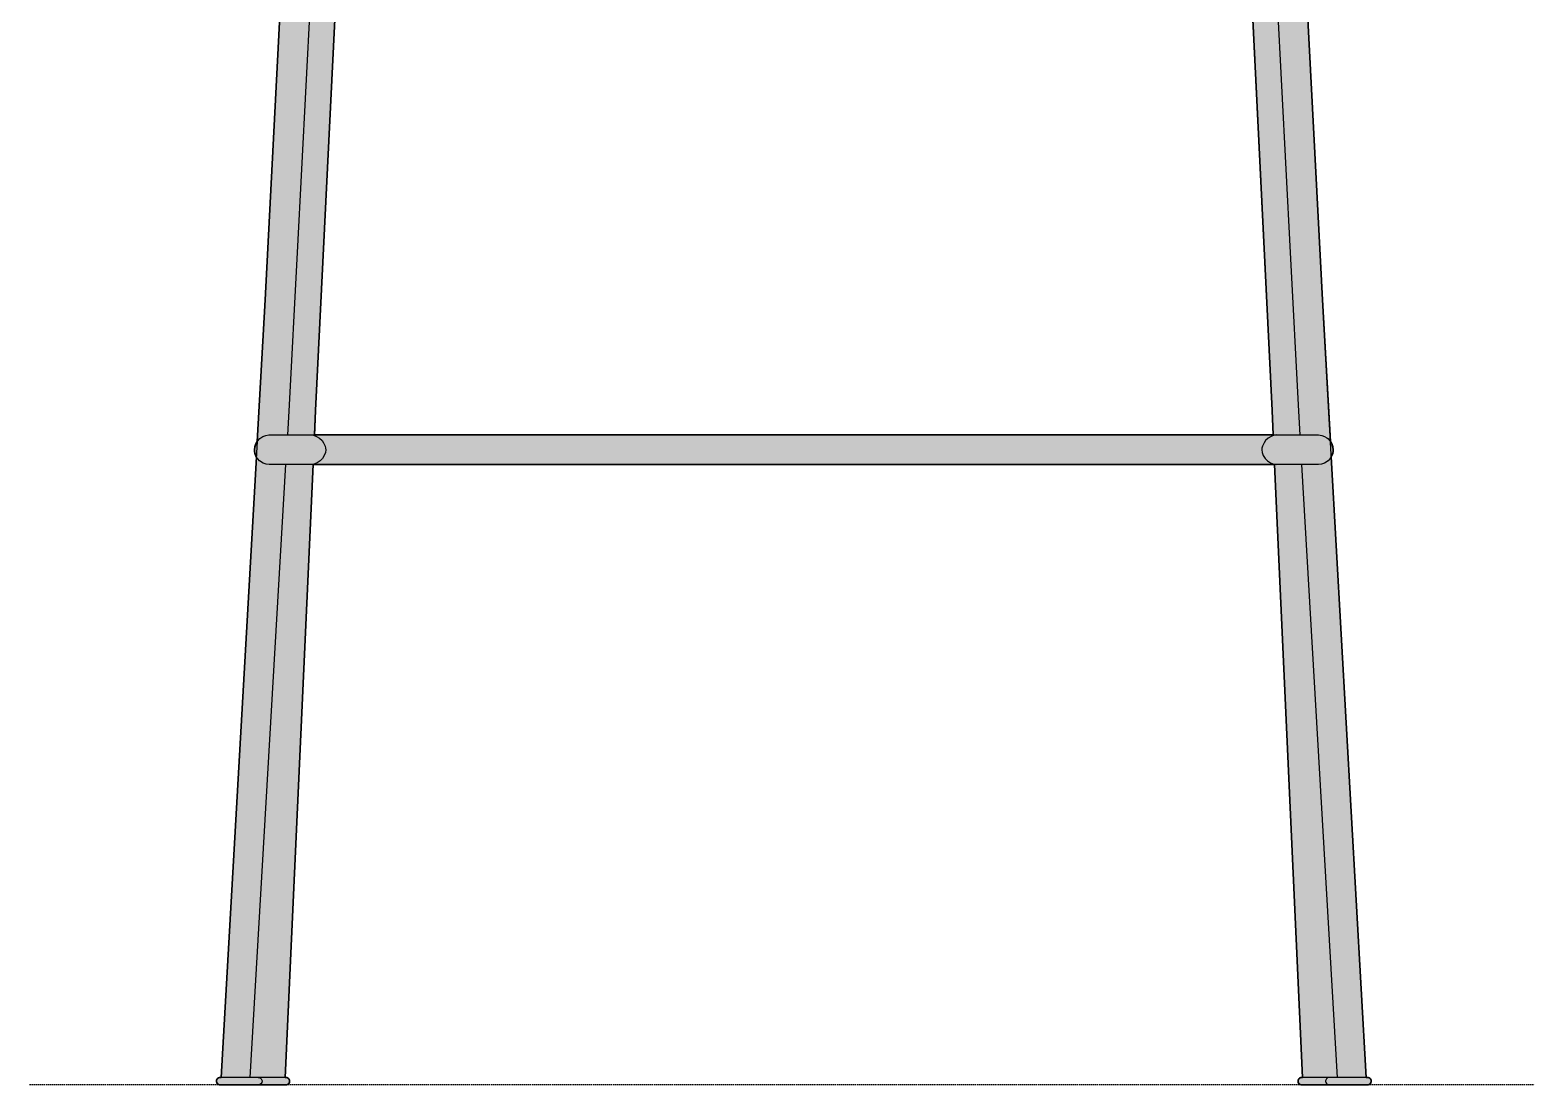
# Model space of a CAD drawing. Header units: millimetres. Extents: x 0 to 1859, y -1281 to 1132.
# Drawn here: x 0 to 814, y -1281 to -711 of the extents above; entities that cross this region are included whole.
import ezdxf

# ---------------------------------------------------------------- set-up
doc = ezdxf.new("R2010")
doc.units = ezdxf.units.MM
doc.linetypes.add('Dots', pattern=[1, 0, -1])
doc.layers.add('Blocks', color=7, linetype='Continuous')
doc.layers.add('Blocks$Fill', color=7, linetype='Continuous', true_color=0xffffff)
for name, color, linetype, lineweight, true_color in [('Blocks$Inner', 7, 'Continuous', 25, 0x007f00), ('Blocks$Outline', 7, 'Continuous', 35, 0xff3f3f), ('Groud', 7, 'Dots', 25, 0x243775)]:
    doc.layers.add(name, color=color, linetype=linetype, lineweight=lineweight, true_color=true_color)

# ---------------------------------------------------------------- blocks, each defined once
blk = doc.blocks.new('N02 Barstool Back')
at = {"layer": 'Blocks$Fill'}
h = blk.add_hatch(color=256, dxfattribs=at)
h.paths.add_polyline_path([(446.28, 1140.63), (470.32, 1140.23), (482.31, 1139.72), (500.12, 1138.55), (511.86, 1137.44), (520.58, 1136.39), (529.2, 1135.16), (534.89, 1134.23), (543.3, 1132.65), (550.17, 1131.16), (554.27, 1130.17), (559.63, 1128.75), (565.53, 1127), (567.48, 1126.39), (578.72, 1122.22), (581.03, 1121.31), (582.39, 1120.74), (587.11, 1118.58), (591.7, 1116.3), (596.16, 1113.9), (600.49, 1111.38), (602.6, 1110.08), (604.66, 1108.76), (606.65, 1107.41), (612.44, 1103.28), (614.93, 1101.39), (615.7, 1100.79), (630.99, 1086.75), (649.17, 1062.58), (664.09, 1029.47), (676.57, 973.92), (680.91, 936.77), (683.2, 905.27), (683.86, 882.3), (683.29, 864.64), (681.43, 848.94), (663.97, 801.26), (667.78, 800.11), (670.38, 797.18), (670.38, 797.18), (670.38, 797.18), (670.38, 797.18), (670.38, 797.18), (670.38, 797.18), (670.38, 797.18), (670.38, 797.18), (670.38, 797.18), (670.38, 797.18), (670.38, 797.17), (670.39, 797.17), (670.39, 797.17), (670.39, 797.17), (670.39, 797.17), (670.39, 797.17), (670.39, 797.17), (670.66, 796.12), (670.68, 796.06), (670.69, 795.99), (670.7, 795.93), (670.71, 795.86), (670.71, 795.8), (670.72, 795.73), (670.72, 795.66), (670.72, 795.59), (670.72, 795.54), (670.72, 795.48), (670.72, 795.43), (670.71, 795.37), (670.71, 795.31), (670.7, 795.24), (670.69, 795.17), (670.68, 795.09), (670.67, 795.02), (670.65, 794.94), (670.64, 794.87), (670.62, 794.79), (670.6, 794.71), (670.55, 794.56), (670.5, 794.4), (670.45, 794.24), (670.38, 794.08), (670.3, 793.88), (670.24, 793.74), (670.16, 793.57), (670.07, 793.4), (669.88, 793.06), (669.68, 792.7), (669.46, 792.34), (669.05, 791.71), (668.46, 790.87), (667.63, 789.75), (666.58, 788.44), (665.89, 787.61), (664.43, 785.96), (662.9, 784.32), (659.66, 781.02), (657.92, 779.33), (657.01, 778.48), (656.07, 777.64), (655.48, 777.14), (654.9, 776.66), (660.97, 770.12), (665.11, 763.32), (667.79, 755.84), (668.66, 749.69), (674.27, 744.5), (678.83, 738.1), (681.97, 730.94), (683.7, 721.41), (699.1, 424.4), (703.42, 347.8), (704.23, 346.46), (704.74, 344.89), (704.85, 343.29), (704.83, 342.36), (704.67, 341.38), (703.9, 339.5), (703.89, 339.48), (722.83, 3.83), (723.47, 3.83), (723.91, 3.79), (724.41, 3.63), (724.71, 3.44), (725.04, 3.14), (725.28, 2.77), (725.45, 2.35), (725.51, 2.03), (725.51, 1.64), (725.45, 1.32), (725.35, 1.04), (725.08, 0.61), (724.82, 0.33), (724.35, 0), (723.79, -0.18), (687.61, -0.18), (687.05, 0), (686.58, 0.33), (686.32, 0.61), (686.05, 1.04), (685.95, 1.32), (685.89, 1.64), (685.89, 2.03), (685.95, 2.35), (686.12, 2.77), (686.37, 3.14), (686.69, 3.44), (686.99, 3.63), (687.49, 3.79), (687.92, 3.83), (688.25, 3.83), (673.2, 335.29), (153.08, 335.29), (138.04, 3.83), (138.36, 3.83), (138.8, 3.79), (139.3, 3.63), (139.6, 3.44), (139.92, 3.14), (140.17, 2.77), (140.34, 2.35), (140.39, 2.03), (140.4, 1.64), (140.34, 1.32), (140.24, 1.04), (139.97, 0.61), (139.71, 0.33), (139.24, 0), (138.68, -0.18), (102.5, -0.18), (101.94, 0), (101.47, 0.33), (101.2, 0.61), (100.93, 1.04), (100.83, 1.32), (100.78, 1.64), (100.78, 2.03), (100.84, 2.35), (101, 2.77), (101.25, 3.14), (101.57, 3.44), (101.87, 3.63), (102.38, 3.79), (102.82, 3.83), (103.45, 3.83), (122.39, 339.48), (122.38, 339.5), (121.62, 341.38), (121.45, 342.36), (121.43, 343.29), (121.55, 344.89), (122.06, 346.46), (122.86, 347.8), (142.58, 721.41), (144.32, 730.94), (147.46, 738.1), (152.02, 744.5), (157.62, 749.69), (158.5, 755.84), (161.18, 763.32), (165.32, 770.12), (171.39, 776.66), (170.8, 777.14), (170.22, 777.64), (169.28, 778.48), (168.37, 779.33), (166.62, 781.02), (163.38, 784.32), (161.86, 785.96), (160.4, 787.61), (159.71, 788.44), (158.66, 789.75), (157.8, 790.9), (157.24, 791.71), (156.83, 792.34), (156.61, 792.7), (156.4, 793.06), (156.22, 793.4), (156.13, 793.57), (156.05, 793.74), (155.99, 793.88), (155.91, 794.08), (155.84, 794.24), (155.78, 794.4), (155.73, 794.56), (155.69, 794.71), (155.67, 794.79), (155.65, 794.87), (155.64, 794.94), (155.62, 795.02), (155.61, 795.09), (155.6, 795.17), (155.59, 795.24), (155.58, 795.31), (155.57, 795.37), (155.57, 795.43), (155.57, 795.48), (155.56, 795.54), (155.56, 795.59), (155.57, 795.66), (155.57, 795.73), (155.57, 795.8), (155.58, 795.86), (155.59, 795.93), (155.6, 795.99), (155.61, 796.06), (155.62, 796.12), (155.9, 797.17), (155.9, 797.17), (155.9, 797.17), (155.9, 797.17), (155.9, 797.17), (155.9, 797.17), (155.9, 797.17), (155.9, 797.18), (155.9, 797.18), (155.9, 797.18), (155.9, 797.18), (155.9, 797.18), (155.9, 797.18), (155.9, 797.18), (155.9, 797.18), (155.9, 797.18), (155.9, 797.18), (158.51, 800.11), (162.32, 801.26), (144.86, 848.94), (143, 864.64), (142.42, 882.3), (143.09, 905.27), (145.38, 936.77), (149.71, 973.92), (162.19, 1029.47), (177.12, 1062.58), (195.3, 1086.75), (210.59, 1100.79), (211.36, 1101.39), (213.85, 1103.28), (217.19, 1105.69), (221.63, 1108.76), (223.69, 1110.08), (225.8, 1111.38), (230.13, 1113.9), (234.59, 1116.3), (239.18, 1118.58), (243.9, 1120.74), (245.26, 1121.31), (247.56, 1122.22), (258.81, 1126.39), (260.76, 1127), (266.66, 1128.75), (272.01, 1130.17), (277.46, 1131.47), (285.77, 1133.2), (291.4, 1134.23), (297.09, 1135.16), (305.71, 1136.39), (317.35, 1137.74), (326.16, 1138.55), (343.98, 1139.72), (361.99, 1140.4), (386.05, 1140.6), (410.15, 1140), (413.14, 1139.87), (416.14, 1140), (440.24, 1140.6), (446.18, 1140.63)], flags=0)
h.paths.add_polyline_path([(564.05, 756.57), (550.05, 754.96), (550.05, 746.8), (564.05, 748.46)], flags=0)
h.paths.add_polyline_path([(635.2, 769.53), (632.81, 768.7), (608.49, 763.38), (578.48, 758.43), (572.05, 757.6), (572.05, 755.01), (572.05, 754.68), (572.05, 750.56), (572.05, 749.41), (638.22, 757.25), (646.2, 757.75), (650.16, 757.2), (646.98, 762.03), (642.26, 766.1)], flags=0)
h.paths.add_polyline_path([(542.05, 754.07), (514.1, 751.33), (446.18, 748.61), (312.19, 751.33), (291.3, 753.3), (284.24, 754.07), (284.24, 752.22), (284.24, 751.92), (284.24, 747.77), (284.24, 746.06), (447.5, 740.97), (542.05, 746.01), (542.05, 747.77), (542.05, 749.6), (542.05, 752.22)], flags=0)
h.paths.add_polyline_path([(262.24, 748.46), (276.24, 746.8), (276.24, 754.96), (262.24, 756.57)], flags=0)
h.paths.add_polyline_path([(254.24, 757.6), (247.81, 758.43), (217.79, 763.38), (193.47, 768.7), (191.09, 769.53), (184.03, 766.1), (179.31, 762.03), (176.13, 757.2), (180.09, 757.75), (188.07, 757.25), (254.24, 749.41), (254.24, 750.56), (254.24, 751.73), (254.24, 755.01)], flags=0)
h.paths.add_polyline_path([(653.29, 740.13), (648.94, 741.52), (644.84, 741.91), (640.78, 741.59), (543.21, 730.1), (447.5, 725.08), (283.08, 730.1), (185.51, 741.59), (181.45, 741.91), (177.34, 741.52), (173, 740.13), (153.81, 351.29), (672.48, 351.29)], flags=0)
at = {"layer": 'Blocks$Inner'}
for p, q in [((119.06, 3.83), (138.34, 335.29)), ((153.09, 335.45), (138.04, 3.83)), ((673.2, 335.29), (688.25, 3.83)), ((707.23, 3.83), (687.95, 335.29))]:
    blk.add_line(p, q, dxfattribs=at)
for points in [[(722.83, 3.83), (699.1, 424.4), (683.7, 721.41)], [(142.58, 721.41), (127.19, 424.4), (103.45, 3.83)], [(687.01, 351.29), (686.27, 364.07), (681.81, 450.04), (667.79, 720.59)], [(158.5, 720.59), (144.47, 450.04), (140.02, 364.07), (139.27, 351.29)], [(173.01, 740.33), (154.41, 364.59), (153.79, 350.96)], [(653.28, 740.33), (671.87, 364.59), (672.48, 351.29)], [(674.47, 351.29), (672.93, 351.11), (671.32, 350.54), (669.75, 349.57), (668.35, 348.25), (667.5, 347.1), (666.62, 345.17), (666.4, 344.19), (666.33, 343.29), (666.53, 341.75), (667.11, 340.18), (668.1, 338.64), (669.45, 337.26), (671.08, 336.17), (672.82, 335.5), (674.47, 335.29), (139.58, 335.29), (129.24, 335.29), (127.63, 335.5), (126.12, 336.06), (124.17, 337.38), (124.17, 337.38), (123.16, 338.38), (122.38, 339.5), (121.62, 341.38), (121.45, 342.36), (121.43, 343.29), (121.55, 344.89), (122.06, 346.46), (122.95, 347.95), (124.22, 349.29), (124.82, 349.7), (124.8, 349.69), (125.99, 350.45), (127.5, 351.05), (129.22, 351.29), (141.23, 351.29), (685.05, 351.29), (697.06, 351.29), (698.79, 351.05), (700.29, 350.45), (701.48, 349.69), (701.47, 349.7), (702.07, 349.29), (703.33, 347.95), (704.23, 346.46), (704.74, 344.89), (704.85, 343.29), (704.83, 342.36), (704.67, 341.38), (703.9, 339.5), (703.13, 338.38), (702.12, 337.38), (702.12, 337.38), (700.16, 336.06), (698.65, 335.5), (697.05, 335.29), (686.71, 335.29), (674.47, 335.29)], [(151.82, 351.29), (153.35, 351.11), (154.96, 350.54), (156.53, 349.57), (157.93, 348.25), (158.79, 347.1), (159.67, 345.17), (159.89, 344.19), (159.95, 343.29), (159.76, 341.75), (159.17, 340.18), (158.19, 338.64), (156.84, 337.26), (155.21, 336.17), (153.47, 335.5), (151.82, 335.29)], [(123.35, 3.83), (123.86, 3.79), (124.36, 3.63), (124.66, 3.44), (124.99, 3.14), (125.23, 2.77), (125.4, 2.35), (125.46, 2.03), (125.46, 1.64), (125.4, 1.32), (125.3, 1.04), (125.03, 0.61), (124.77, 0.33), (124.3, 0), (123.83, -0.18)], [(702.94, 3.83), (702.43, 3.79), (701.92, 3.63), (701.62, 3.44), (701.3, 3.14), (701.05, 2.77), (700.89, 2.35), (700.83, 2.03), (700.83, 1.64), (700.89, 1.32), (700.98, 1.04), (701.25, 0.61), (701.52, 0.33), (701.99, 0), (702.46, -0.18)]]:
    blk.add_lwpolyline(points, dxfattribs=at)
for points in [[(102.5, -0.18), (138.68, -0.18), (139.24, 0), (139.71, 0.33), (139.97, 0.61), (140.24, 1.04), (140.34, 1.32), (140.4, 1.64), (140.39, 2.03), (140.34, 2.35), (140.17, 2.77), (139.92, 3.14), (139.6, 3.44), (139.3, 3.63), (138.8, 3.79), (138.36, 3.83), (102.82, 3.83), (102.38, 3.79), (101.87, 3.63), (101.57, 3.44), (101.25, 3.14), (101, 2.77), (100.84, 2.35), (100.78, 2.03), (100.78, 1.64), (100.83, 1.32), (100.93, 1.04), (101.2, 0.61), (101.47, 0.33), (101.94, 0)], [(687.61, -0.18), (723.79, -0.18), (724.35, 0), (724.82, 0.33), (725.08, 0.61), (725.35, 1.04), (725.45, 1.32), (725.51, 1.64), (725.51, 2.03), (725.45, 2.35), (725.28, 2.77), (725.04, 3.14), (724.71, 3.44), (724.41, 3.63), (723.91, 3.79), (723.47, 3.83), (687.92, 3.83), (687.49, 3.79), (686.99, 3.63), (686.69, 3.44), (686.37, 3.14), (686.12, 2.77), (685.95, 2.35), (685.89, 2.03), (685.89, 1.64), (685.95, 1.32), (686.05, 1.04), (686.32, 0.61), (686.58, 0.33), (687.05, 0)]]:
    blk.add_lwpolyline(points, close=True, dxfattribs=at)
at = {"layer": 'Blocks$Outline'}
for points in [[(122.86, 347.8), (127.19, 424.4), (142.58, 721.41), (144.32, 730.94), (147.46, 738.1), (152.02, 744.5), (157.62, 749.69)], [(668.66, 749.69), (674.27, 744.5), (678.83, 738.1), (681.97, 730.94), (683.7, 721.41), (699.1, 424.4), (703.42, 347.8)], [(173, 740.13), (154.41, 364.59), (153.81, 351.29)], [(672.48, 351.29), (671.87, 364.59), (653.29, 740.13)], [(153.81, 351.29), (672.48, 351.29)], [(122.39, 339.48), (122.38, 339.5), (121.62, 341.38), (121.45, 342.36), (121.43, 343.29), (121.55, 344.89), (122.06, 346.46), (122.86, 347.8)], [(703.42, 347.8), (704.23, 346.46), (704.74, 344.89), (704.85, 343.29), (704.83, 342.36), (704.67, 341.38), (703.9, 339.5), (703.89, 339.48)], [(103.45, 3.83), (122.39, 339.48)], [(153.08, 335.29), (138.04, 3.83)], [(673.2, 335.29), (153.08, 335.29)], [(688.25, 3.83), (673.2, 335.29)], [(703.89, 339.48), (722.83, 3.83)], [(102.5, -0.18), (101.94, 0), (101.47, 0.33), (101.2, 0.61), (100.93, 1.04), (100.83, 1.32), (100.78, 1.64), (100.78, 2.03), (100.84, 2.35), (101, 2.77), (101.25, 3.14), (101.57, 3.44), (101.87, 3.63), (102.38, 3.79), (102.82, 3.83), (103.45, 3.83)], [(138.04, 3.83), (138.36, 3.83), (138.8, 3.79), (139.3, 3.63), (139.6, 3.44), (139.92, 3.14), (140.17, 2.77), (140.34, 2.35), (140.39, 2.03), (140.4, 1.64), (140.34, 1.32), (140.24, 1.04), (139.97, 0.61), (139.71, 0.33), (139.24, 0), (138.68, -0.18), (102.5, -0.18)], [(687.61, -0.18), (687.05, 0), (686.58, 0.33), (686.32, 0.61), (686.05, 1.04), (685.95, 1.32), (685.89, 1.64), (685.89, 2.03), (685.95, 2.35), (686.12, 2.77), (686.37, 3.14), (686.69, 3.44), (686.99, 3.63), (687.49, 3.79), (687.92, 3.83), (688.25, 3.83)], [(722.83, 3.83), (723.47, 3.83), (723.91, 3.79), (724.41, 3.63), (724.71, 3.44), (725.04, 3.14), (725.28, 2.77), (725.45, 2.35), (725.51, 2.03), (725.51, 1.64), (725.45, 1.32), (725.35, 1.04), (725.08, 0.61), (724.82, 0.33), (724.35, 0), (723.79, -0.18), (687.61, -0.18)]]:
    blk.add_lwpolyline(points, dxfattribs=at)

msp = doc.modelspace()

# ---------------------------------------------------------------- linework, layer by layer
at = {"layer": 'Groud'}
msp.add_lwpolyline([(0, -1280.9), (814.04, -1280.9)], dxfattribs=at)

# ---------------------------------------------------------------- block references
at = {"layer": 'Blocks'}
msp.add_blockref('N02 Barstool Back', (0, -1280.9), dxfattribs=at)

doc.saveas('drawing.dxf')
